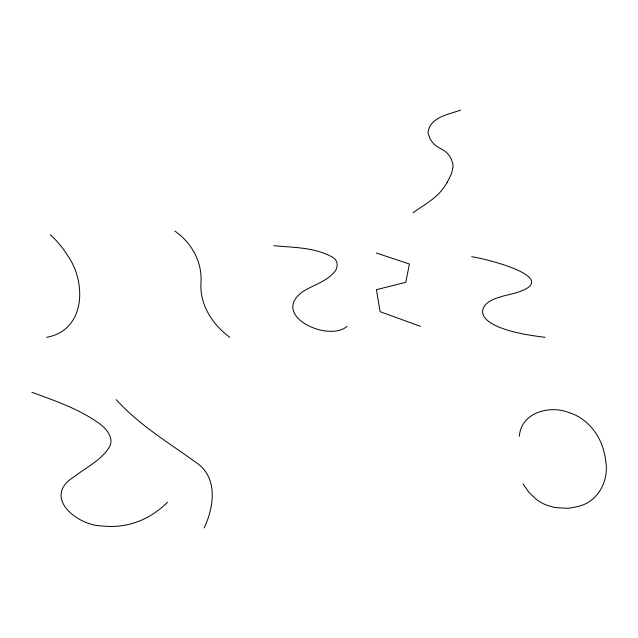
<?xml version="1.0" encoding="UTF-8"?>
<svg xmlns="http://www.w3.org/2000/svg" width="638" height="638" viewBox="0 0 638 638"><rect width="100%" height="100%" fill="white"/><g stroke="black" fill="none" stroke-linecap="round" stroke-linejoin="round"><path stroke-width="0.96" d="M519.356 436.28C521.015 412.619 549.358 404.947 568.498 412.427C585.875 417.547 598.763 432.803 603.484 449.965A66.854 66.854 0 0 1 605.693 460.979C609.378 480.725 597.726 502.688 577.143 506.612A52.34 52.34 0 0 1 566.321 508.287L554.725 507.489L546.941 505.28A43.607 43.607 0 0 1 535.776 498.956L528.998 492.464L523.024 483.931M204.16 527.913C214.153 506.979 218.324 477.072 195.914 462.398C168.52 442.557 139.084 425.004 116.196 399.635M447.047 182.588L451.552 173.616L453.004 167.052A15.176 15.176 0 0 0 452.717 163.472L451.648 160.026A22.234 22.234 0 0 0 448.107 154.244C444.12 149.125 437.014 148.024 433.011 142.928A24.898 24.898 0 0 1 430.092 138.733L428.186 133.605A8.669 8.669 0 0 1 428.114 131.962C430.251 116.977 449.176 114.362 460.716 110.087M167.507 502.258C160.202 509.499 151.716 515.576 142.322 519.803A76.624 76.624 0 0 1 102.439 525.967C77.262 525.887 41.143 496.579 74.574 476.506C86.744 466.904 102.168 459.878 109.983 445.906C113.66 437.038 106.219 428.752 99.64 423.744C79.327 409.03 55.235 400.863 31.9 392.298M413.073 212.709C423.385 205.197 435.403 199.088 443.075 188.569A84.519 84.519 0 0 0 447.047 182.588M347.096 326.329C329.009 342.462 271.389 316.496 301.288 292.73C311.511 285.465 324.63 282.594 333.355 273.184C338.156 269.013 338.882 260.806 332.781 257.377C315.068 247.201 293.568 247.6 273.798 245.702M46.558 337.327C85.779 330.404 86.648 282.116 67.58 255.479A95.899 95.899 0 0 0 50.227 234.704M545.011 337.327C528.599 335.189 511.915 332.741 496.611 326.098C490.813 323.219 483.779 319.455 482.519 312.461C482.719 301.168 496.356 298.185 505.041 295.522C571.138 281.717 496.141 260.862 471.713 256.691M376.42 253.031L409.405 264.02L405.744 282.347L376.42 289.676L380.089 311.671L420.402 326.329M174.836 231.036C191.591 242.751 202.477 262.13 200.954 282.809C199.614 304.852 212.55 324.654 229.816 337.327"/></g></svg>
